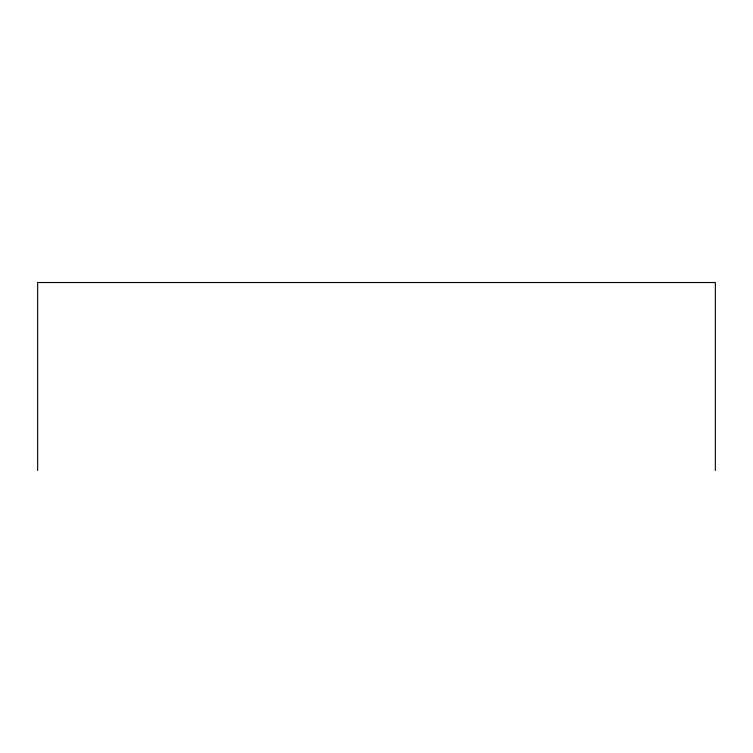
<?xml version="1.0" encoding="UTF-8"?>
<svg xmlns="http://www.w3.org/2000/svg" width="753" height="753" viewBox="0 0 753 753"><rect width="100%" height="100%" fill="white"/><g stroke="black" fill="none" stroke-linecap="round" stroke-linejoin="round"><path stroke-width="1.13" d="M715.35 470.474L715.35 282.526L37.65 282.526L37.65 470.474"/></g></svg>
